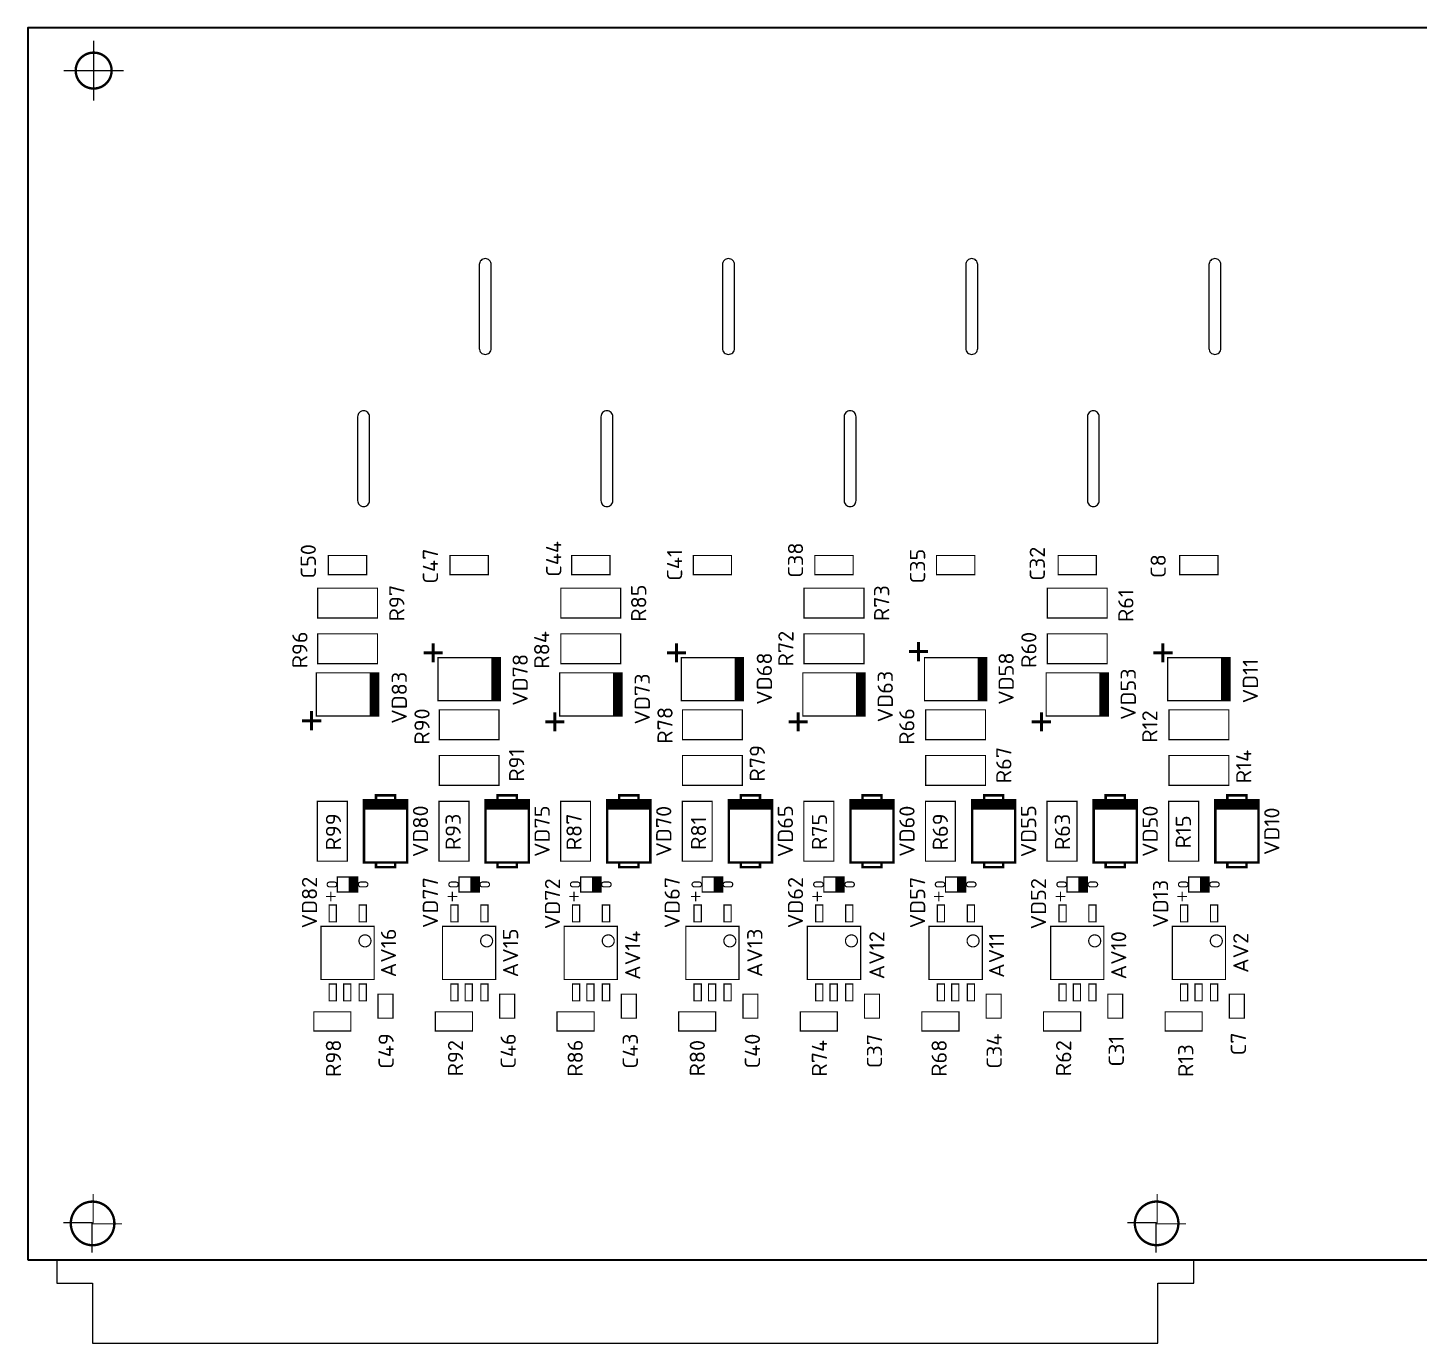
# Model space of a CAD drawing. Header units: millimetres. Extents: x -170 to 383, y 423 to 850.
# Drawn here: x -160 to -43.8, y 423.2 to 533 of the extents above; entities that cross this region are included whole.
import ezdxf
from ezdxf.enums import TextEntityAlignment as Align

# ---------------------------------------------------------------- set-up
doc = ezdxf.new("R2010")
doc.units = ezdxf.units.MM
for name, color, linetype, lineweight in [('BOARD', 7, 'Continuous', 35), ('BOTTOM', 7, 'Continuous', 35), ('TOP', 7, 'Continuous', 35), ('ФОН', 254, 'Continuous', 5)]:
    doc.layers.add(name, color=color, linetype=linetype, lineweight=lineweight)
doc.styles.get("Standard").update_dxf_attribs({"font": 'txt.shx'})

msp = doc.modelspace()

# ---------------------------------------------------------------- linework, layer by layer
at = {"layer": 'BOARD'}
msp.add_lwpolyline([(-160, 430.13), (73.25, 430.13), (73.25, 533), (-160, 533)], close=True, dxfattribs=at)
at = {"layer": 'BOTTOM', "const_width": 0.1}
for points in [[(-154.5, 526.93), (-154.5, 531.93)], [(-152, 529.43), (-157, 529.43)], [(-135.791, 479.9), (-135.791, 482.4), (-130.791, 482.4), (-130.791, 479.9), (-135.791, 479.9)], [(-115.471, 479.9), (-115.471, 482.4), (-110.471, 482.4), (-110.471, 479.9), (-115.471, 479.9)], [(-95.151, 479.9), (-95.151, 482.4), (-90.151, 482.4), (-90.151, 479.9), (-95.151, 479.9)], [(-74.831, 479.9), (-74.831, 482.4), (-69.831, 482.4), (-69.831, 479.9), (-74.831, 479.9)], [(-125.631, 473.55), (-125.631, 476.05), (-120.631, 476.05), (-120.631, 473.55), (-125.631, 473.55)], [(-105.311, 473.55), (-105.311, 476.05), (-100.311, 476.05), (-100.311, 473.55), (-105.311, 473.55)], [(-84.991, 473.55), (-84.991, 476.05), (-79.991, 476.05), (-79.991, 473.55), (-84.991, 473.55)], [(-64.671, 473.55), (-64.671, 476.05), (-59.671, 476.05), (-59.671, 473.55), (-64.671, 473.55)]]:
    msp.add_lwpolyline(points, dxfattribs=at)
at = {"layer": 'BOTTOM', "const_width": 0.2}
msp.add_lwpolyline([(-154.5, 530.93, -1), (-154.5, 527.93, -1), (-154.5, 530.93)], format="xyb", dxfattribs=at)
at = {"layer": 'TOP', "const_width": 0.2}
for points in [[(-154.59, 434.982, 1), (-154.59, 431.34, 1), (-154.59, 434.982)], [(-65.7, 434.986, 0.999945), (-65.7, 431.345, 1.000055), (-65.7, 434.986)]]:
    msp.add_lwpolyline(points, format="xyb", dxfattribs=at)
at = {"layer": 'TOP', "const_width": 0.1}
for points in [[(-154.54, 435.626), (-154.54, 433.226), (-154.59, 433.176), (-154.59, 433.161), (-154.625, 433.126), (-154.64, 433.126), (-154.64, 430.726)], [(-65.65, 435.63), (-65.65, 433.23), (-65.7, 433.18), (-65.7, 433.166), (-65.735, 433.13), (-65.75, 433.13), (-65.75, 430.73)], [(-157.04, 433.226), (-154.64, 433.226), (-154.59, 433.176), (-154.59, 433.161), (-154.555, 433.126), (-152.14, 433.126)], [(-68.15, 433.23), (-65.75, 433.23), (-65.7, 433.18), (-65.7, 433.166), (-65.665, 433.13), (-63.25, 433.13)]]:
    msp.add_lwpolyline(points, dxfattribs=at)
at = {"layer": 'ФОН'}
for p, q in [((-157.5862, 430.13), (-157.59, 428.161)), ((-62.59, 428.161), (-62.59, 430.161)), ((-157.59, 428.161), (-154.59, 428.161)), ((-154.59, 428.161), (-154.59, 423.161)), ((-65.59, 423.161), (-65.59, 428.161)), ((-65.59, 428.161), (-62.59, 428.161)), ((-154.59, 423.161), (-150.59, 423.161)), ((-150.59, 423.161), (-65.59, 423.161))]:
    msp.add_line(p, q, dxfattribs=at)
for points in [[(-121.287, 506.226), (-121.287, 513.226, 0.414214), (-121.787, 513.726, 0.414214), (-122.287, 513.226), (-122.287, 506.226, 0.414214), (-121.787, 505.726, 0.414214), (-121.287, 506.226)], [(-100.967, 506.226), (-100.967, 513.226, 0.414214), (-101.467, 513.726, 0.414214), (-101.967, 513.226), (-101.967, 506.226, 0.414214), (-101.467, 505.726, 0.414214), (-100.967, 506.226)], [(-80.647, 506.226), (-80.647, 513.226, 0.414214), (-81.147, 513.726, 0.414214), (-81.647, 513.226), (-81.647, 506.226, 0.414214), (-81.147, 505.726, 0.414214), (-80.647, 506.226)], [(-60.327, 506.226), (-60.327, 513.226, 0.414214), (-60.827, 513.726, 0.414214), (-61.327, 513.226), (-61.327, 506.226, 0.414214), (-60.827, 505.726, 0.414214), (-60.327, 506.226)], [(-131.447, 493.526), (-131.447, 500.526, 0.414214), (-131.947, 501.026, 0.414214), (-132.447, 500.526), (-132.447, 493.526, 0.414214), (-131.947, 493.026, 0.414214), (-131.447, 493.526)], [(-111.127, 493.526), (-111.127, 500.526, 0.414214), (-111.627, 501.026, 0.414214), (-112.127, 500.526), (-112.127, 493.526, 0.414214), (-111.627, 493.026, 0.414214), (-111.127, 493.526)], [(-90.807, 493.526), (-90.807, 500.526, 0.414214), (-91.307, 501.026, 0.414214), (-91.807, 500.526), (-91.807, 493.526, 0.414214), (-91.307, 493.026, 0.414214), (-90.807, 493.526)], [(-70.487, 493.526), (-70.487, 500.526, 0.414214), (-70.987, 501.026, 0.414214), (-71.487, 500.526), (-71.487, 493.526, 0.414214), (-70.987, 493.026, 0.414214), (-70.487, 493.526)]]:
    msp.add_lwpolyline(points, format="xyb", dxfattribs=at)
for points, const_width in [([(-131.691, 488.935), (-131.691, 487.335), (-134.891, 487.335), (-134.891, 488.935), (-131.691, 488.935)], 0.1), ([(-121.531, 488.935), (-121.531, 487.335), (-124.731, 487.335), (-124.731, 488.935), (-121.531, 488.935)], 0.1), ([(-111.371, 488.935), (-111.371, 487.335), (-114.571, 487.335), (-114.571, 488.935), (-111.371, 488.935)], 0.1), ([(-101.211, 488.935), (-101.211, 487.335), (-104.411, 487.335), (-104.411, 488.935), (-101.211, 488.935)], 0.1), ([(-91.051, 488.935), (-91.051, 487.335), (-94.251, 487.335), (-94.251, 488.935), (-91.051, 488.935)], 0.1), ([(-80.891, 488.935), (-80.891, 487.335), (-84.091, 487.335), (-84.091, 488.935), (-80.891, 488.935)], 0.1), ([(-70.731, 488.935), (-70.731, 487.335), (-73.931, 487.335), (-73.931, 488.935), (-70.731, 488.935)], 0.1), ([(-60.571, 488.935), (-60.571, 487.335), (-63.771, 487.335), (-63.771, 488.935), (-60.571, 488.935)], 0.1), ([(-135.791, 483.71), (-135.791, 486.21), (-130.791, 486.21), (-130.791, 483.71), (-135.791, 483.71)], 0.1), ([(-115.471, 483.71), (-115.471, 486.21), (-110.471, 486.21), (-110.471, 483.71), (-115.471, 483.71)], 0.1), ([(-95.151, 483.71), (-95.151, 486.21), (-90.151, 486.21), (-90.151, 483.71), (-95.151, 483.71)], 0.1), ([(-74.831, 483.71), (-74.831, 486.21), (-69.831, 486.21), (-69.831, 483.71), (-74.831, 483.71)], 0.1), ([(-126.131, 480.01), (-126.131, 481.61)], 0.25), ([(-105.811, 480.01), (-105.811, 481.61)], 0.25), ([(-85.591, 480.11), (-85.591, 481.71)], 0.25), ([(-65.171, 480.01), (-65.171, 481.61)], 0.25), ([(-125.331, 480.81), (-126.931, 480.81)], 0.25), ([(-120.531, 480.412), (-120.531, 476.808), (-125.731, 476.808), (-125.731, 480.412), (-120.531, 480.412)], 0.1), ([(-121.231, 480.412), (-121.231, 476.808)], 0.1), ([(-121.131, 480.412), (-121.131, 476.808)], 0.1), ([(-121.031, 480.412), (-121.031, 476.808)], 0.1), ([(-120.931, 480.412), (-120.931, 476.808)], 0.1), ([(-120.831, 480.412), (-120.831, 476.808)], 0.1), ([(-120.731, 480.412), (-120.731, 476.808)], 0.1), ([(-120.631, 480.412), (-120.631, 476.808)], 0.1), ([(-105.011, 480.81), (-106.611, 480.81)], 0.25), ([(-100.211, 480.412), (-100.211, 476.808), (-105.411, 476.808), (-105.411, 480.412), (-100.211, 480.412)], 0.1), ([(-100.911, 480.412), (-100.911, 476.808)], 0.1), ([(-100.811, 480.412), (-100.811, 476.808)], 0.1), ([(-100.711, 480.412), (-100.711, 476.808)], 0.1), ([(-100.611, 480.412), (-100.611, 476.808)], 0.1), ([(-100.511, 480.412), (-100.511, 476.808)], 0.1), ([(-100.411, 480.412), (-100.411, 476.808)], 0.1), ([(-100.311, 480.412), (-100.311, 476.808)], 0.1), ([(-84.791, 480.91), (-86.391, 480.91)], 0.25), ([(-79.891, 480.412), (-79.891, 476.808), (-85.091, 476.808), (-85.091, 480.412), (-79.891, 480.412)], 0.1), ([(-80.591, 480.412), (-80.591, 476.808)], 0.1), ([(-80.491, 480.412), (-80.491, 476.808)], 0.1), ([(-80.391, 480.412), (-80.391, 476.808)], 0.1), ([(-80.291, 480.412), (-80.291, 476.808)], 0.1), ([(-80.191, 480.412), (-80.191, 476.808)], 0.1), ([(-80.091, 480.412), (-80.091, 476.808)], 0.1), ([(-79.991, 480.412), (-79.991, 476.808)], 0.1), ([(-64.371, 480.81), (-65.971, 480.81)], 0.25), ([(-59.571, 480.412), (-59.571, 476.808), (-64.771, 476.808), (-64.771, 480.412), (-59.571, 480.412)], 0.1), ([(-60.271, 480.412), (-60.271, 476.808)], 0.1), ([(-60.171, 480.412), (-60.171, 476.808)], 0.1), ([(-60.071, 480.412), (-60.071, 476.808)], 0.1), ([(-59.971, 480.412), (-59.971, 476.808)], 0.1), ([(-59.871, 480.412), (-59.871, 476.808)], 0.1), ([(-59.771, 480.412), (-59.771, 476.808)], 0.1), ([(-59.671, 480.412), (-59.671, 476.808)], 0.1), ([(-130.691, 479.142), (-130.691, 475.538), (-135.891, 475.538), (-135.891, 479.142), (-130.691, 479.142)], 0.1), ([(-131.391, 479.142), (-131.391, 475.538)], 0.1), ([(-131.291, 479.142), (-131.291, 475.538)], 0.1), ([(-131.191, 479.142), (-131.191, 475.538)], 0.1), ([(-131.091, 479.142), (-131.091, 475.538)], 0.1), ([(-130.991, 479.142), (-130.991, 475.538)], 0.1), ([(-130.891, 479.142), (-130.891, 475.538)], 0.1), ([(-130.791, 479.142), (-130.791, 475.538)], 0.1), ([(-110.371, 479.142), (-110.371, 475.538), (-115.571, 475.538), (-115.571, 479.142), (-110.371, 479.142)], 0.1), ([(-111.071, 479.142), (-111.071, 475.538)], 0.1), ([(-110.971, 479.142), (-110.971, 475.538)], 0.1), ([(-110.871, 479.142), (-110.871, 475.538)], 0.1), ([(-110.771, 479.142), (-110.771, 475.538)], 0.1), ([(-110.671, 479.142), (-110.671, 475.538)], 0.1), ([(-110.571, 479.142), (-110.571, 475.538)], 0.1), ([(-110.471, 479.142), (-110.471, 475.538)], 0.1), ([(-90.051, 479.142), (-90.051, 475.538), (-95.251, 475.538), (-95.251, 479.142), (-90.051, 479.142)], 0.1), ([(-90.751, 479.142), (-90.751, 475.538)], 0.1), ([(-90.651, 479.142), (-90.651, 475.538)], 0.1), ([(-90.551, 479.142), (-90.551, 475.538)], 0.1), ([(-90.451, 479.142), (-90.451, 475.538)], 0.1), ([(-90.351, 479.142), (-90.351, 475.538)], 0.1), ([(-90.251, 479.142), (-90.251, 475.538)], 0.1), ([(-90.151, 479.142), (-90.151, 475.538)], 0.1), ([(-69.731, 479.142), (-69.731, 475.538), (-74.931, 475.538), (-74.931, 479.142), (-69.731, 479.142)], 0.1), ([(-70.431, 479.142), (-70.431, 475.538)], 0.1), ([(-70.331, 479.142), (-70.331, 475.538)], 0.1), ([(-70.231, 479.142), (-70.231, 475.538)], 0.1), ([(-70.131, 479.142), (-70.131, 475.538)], 0.1), ([(-70.031, 479.142), (-70.031, 475.538)], 0.1), ([(-69.931, 479.142), (-69.931, 475.538)], 0.1), ([(-69.831, 479.142), (-69.831, 475.538)], 0.1), ([(-136.291, 474.34), (-136.291, 475.94)], 0.25), ([(-115.971, 474.24), (-115.971, 475.84)], 0.25), ([(-95.651, 474.24), (-95.651, 475.84)], 0.25), ([(-75.331, 474.24), (-75.331, 475.84)], 0.25), ([(-135.491, 475.14), (-137.091, 475.14)], 0.25), ([(-115.171, 475.04), (-116.771, 475.04)], 0.25), ([(-94.851, 475.04), (-96.451, 475.04)], 0.25), ([(-74.531, 475.04), (-76.131, 475.04)], 0.25), ([(-125.631, 469.74), (-125.631, 472.24), (-120.631, 472.24), (-120.631, 469.74), (-125.631, 469.74)], 0.1), ([(-105.311, 469.74), (-105.311, 472.24), (-100.311, 472.24), (-100.311, 469.74), (-105.311, 469.74)], 0.1), ([(-84.991, 469.74), (-84.991, 472.24), (-79.991, 472.24), (-79.991, 469.74), (-84.991, 469.74)], 0.1), ([(-64.671, 469.74), (-64.671, 472.24), (-59.671, 472.24), (-59.671, 469.74), (-64.671, 469.74)], 0.1), ([(-133.311, 463.41), (-135.811, 463.41), (-135.811, 468.41), (-133.311, 468.41), (-133.311, 463.41)], 0.1), ([(-131.918, 468.51), (-128.314, 468.51), (-128.314, 463.31), (-131.918, 463.31), (-131.918, 468.51)], 0.2), ([(-131.918, 468.41), (-128.314, 468.41)], 0.2), ([(-129.316, 468.51), (-129.316, 468.91), (-130.916, 468.91), (-130.916, 468.31)], 0.2), ([(-123.151, 463.41), (-125.651, 463.41), (-125.651, 468.41), (-123.151, 468.41), (-123.151, 463.41)], 0.1), ([(-121.758, 468.51), (-118.154, 468.51), (-118.154, 463.31), (-121.758, 463.31), (-121.758, 468.51)], 0.2), ([(-121.758, 468.41), (-118.154, 468.41)], 0.2), ([(-119.156, 468.51), (-119.156, 468.91), (-120.756, 468.91), (-120.756, 468.31)], 0.2), ([(-112.991, 463.41), (-115.491, 463.41), (-115.491, 468.41), (-112.991, 468.41), (-112.991, 463.41)], 0.1), ([(-111.598, 468.51), (-107.994, 468.51), (-107.994, 463.31), (-111.598, 463.31), (-111.598, 468.51)], 0.2), ([(-111.598, 468.41), (-107.994, 468.41)], 0.2), ([(-108.996, 468.51), (-108.996, 468.91), (-110.596, 468.91), (-110.596, 468.31)], 0.2), ([(-102.831, 463.41), (-105.331, 463.41), (-105.331, 468.41), (-102.831, 468.41), (-102.831, 463.41)], 0.1), ([(-101.438, 468.51), (-97.834, 468.51), (-97.834, 463.31), (-101.438, 463.31), (-101.438, 468.51)], 0.2), ([(-101.438, 468.41), (-97.834, 468.41)], 0.2), ([(-98.836, 468.51), (-98.836, 468.91), (-100.436, 468.91), (-100.436, 468.31)], 0.2), ([(-92.671, 463.41), (-95.171, 463.41), (-95.171, 468.41), (-92.671, 468.41), (-92.671, 463.41)], 0.1), ([(-91.278, 468.51), (-87.674, 468.51), (-87.674, 463.31), (-91.278, 463.31), (-91.278, 468.51)], 0.2), ([(-91.278, 468.41), (-87.674, 468.41)], 0.2), ([(-88.676, 468.51), (-88.676, 468.91), (-90.276, 468.91), (-90.276, 468.31)], 0.2), ([(-82.511, 463.41), (-85.011, 463.41), (-85.011, 468.41), (-82.511, 468.41), (-82.511, 463.41)], 0.1), ([(-81.118, 468.51), (-77.514, 468.51), (-77.514, 463.31), (-81.118, 463.31), (-81.118, 468.51)], 0.2), ([(-81.118, 468.41), (-77.514, 468.41)], 0.2), ([(-78.516, 468.51), (-78.516, 468.91), (-80.116, 468.91), (-80.116, 468.31)], 0.2), ([(-72.351, 463.41), (-74.851, 463.41), (-74.851, 468.41), (-72.351, 468.41), (-72.351, 463.41)], 0.1), ([(-70.958, 468.51), (-67.354, 468.51), (-67.354, 463.31), (-70.958, 463.31), (-70.958, 468.51)], 0.2), ([(-70.958, 468.41), (-67.354, 468.41)], 0.2), ([(-68.356, 468.51), (-68.356, 468.91), (-69.956, 468.91), (-69.956, 468.31)], 0.2), ([(-62.191, 463.41), (-64.691, 463.41), (-64.691, 468.41), (-62.191, 468.41), (-62.191, 463.41)], 0.1), ([(-60.798, 468.51), (-57.194, 468.51), (-57.194, 463.31), (-60.798, 463.31), (-60.798, 468.51)], 0.2), ([(-60.798, 468.41), (-57.194, 468.41)], 0.2), ([(-58.196, 468.51), (-58.196, 468.91), (-59.796, 468.91), (-59.796, 468.31)], 0.2), ([(-131.918, 468.31), (-128.314, 468.31)], 0.2), ([(-131.918, 468.21), (-128.314, 468.21)], 0.2), ([(-131.918, 468.11), (-128.314, 468.11)], 0.2), ([(-131.918, 468.01), (-128.314, 468.01)], 0.2), ([(-131.918, 467.91), (-128.314, 467.91)], 0.2), ([(-131.918, 467.81), (-128.314, 467.81)], 0.2), ([(-121.758, 468.31), (-118.154, 468.31)], 0.2), ([(-121.758, 468.21), (-118.154, 468.21)], 0.2), ([(-121.758, 468.11), (-118.154, 468.11)], 0.2), ([(-121.758, 468.01), (-118.154, 468.01)], 0.2), ([(-121.758, 467.91), (-118.154, 467.91)], 0.2), ([(-121.758, 467.81), (-118.154, 467.81)], 0.2), ([(-111.598, 468.31), (-107.994, 468.31)], 0.2), ([(-111.598, 468.21), (-107.994, 468.21)], 0.2), ([(-111.598, 468.11), (-107.994, 468.11)], 0.2), ([(-111.598, 468.01), (-107.994, 468.01)], 0.2), ([(-111.598, 467.91), (-107.994, 467.91)], 0.2), ([(-111.598, 467.81), (-107.994, 467.81)], 0.2), ([(-101.438, 468.31), (-97.834, 468.31)], 0.2), ([(-101.438, 468.21), (-97.834, 468.21)], 0.2), ([(-101.438, 468.11), (-97.834, 468.11)], 0.2), ([(-101.438, 468.01), (-97.834, 468.01)], 0.2), ([(-101.438, 467.91), (-97.834, 467.91)], 0.2), ([(-101.438, 467.81), (-97.834, 467.81)], 0.2), ([(-91.278, 468.31), (-87.674, 468.31)], 0.2), ([(-91.278, 468.21), (-87.674, 468.21)], 0.2), ([(-91.278, 468.11), (-87.674, 468.11)], 0.2), ([(-91.278, 468.01), (-87.674, 468.01)], 0.2), ([(-91.278, 467.91), (-87.674, 467.91)], 0.2), ([(-91.278, 467.81), (-87.674, 467.81)], 0.2), ([(-81.118, 468.31), (-77.514, 468.31)], 0.2), ([(-81.118, 468.21), (-77.514, 468.21)], 0.2), ([(-81.118, 468.11), (-77.514, 468.11)], 0.2), ([(-81.118, 468.01), (-77.514, 468.01)], 0.2), ([(-81.118, 467.91), (-77.514, 467.91)], 0.2), ([(-81.118, 467.81), (-77.514, 467.81)], 0.2), ([(-70.958, 468.31), (-67.354, 468.31)], 0.2), ([(-70.958, 468.21), (-67.354, 468.21)], 0.2), ([(-70.958, 468.11), (-67.354, 468.11)], 0.2), ([(-70.958, 468.01), (-67.354, 468.01)], 0.2), ([(-70.958, 467.91), (-67.354, 467.91)], 0.2), ([(-70.958, 467.81), (-67.354, 467.81)], 0.2), ([(-60.798, 468.31), (-57.194, 468.31)], 0.2), ([(-60.798, 468.21), (-57.194, 468.21)], 0.2), ([(-60.798, 468.11), (-57.194, 468.11)], 0.2), ([(-60.798, 468.01), (-57.194, 468.01)], 0.2), ([(-60.798, 467.91), (-57.194, 467.91)], 0.2), ([(-60.798, 467.81), (-57.194, 467.81)], 0.2), ([(-129.316, 463.31), (-129.316, 462.91), (-130.916, 462.91), (-130.916, 463.31)], 0.2), ([(-119.156, 463.31), (-119.156, 462.91), (-120.756, 462.91), (-120.756, 463.31)], 0.2), ([(-108.996, 463.31), (-108.996, 462.91), (-110.596, 462.91), (-110.596, 463.31)], 0.2), ([(-98.836, 463.31), (-98.836, 462.91), (-100.436, 462.91), (-100.436, 463.31)], 0.2), ([(-88.676, 463.31), (-88.676, 462.91), (-90.276, 462.91), (-90.276, 463.31)], 0.2), ([(-78.516, 463.31), (-78.516, 462.91), (-80.116, 462.91), (-80.116, 463.31)], 0.2), ([(-68.356, 463.31), (-68.356, 462.91), (-69.956, 462.91), (-69.956, 463.31)], 0.2), ([(-58.196, 463.31), (-58.196, 462.91), (-59.796, 462.91), (-59.796, 463.31)], 0.2), ([(-132.441, 462.09), (-132.441, 460.84), (-134.141, 460.84), (-134.141, 462.09), (-132.441, 462.09)], 0.1), ([(-133.141, 462.09), (-133.141, 460.84)], 0.1), ([(-133.041, 462.09), (-133.041, 460.84)], 0.1), ([(-132.941, 462.09), (-132.941, 460.84)], 0.1), ([(-132.841, 462.09), (-132.841, 460.84)], 0.1), ([(-132.741, 462.09), (-132.741, 460.84)], 0.1), ([(-132.641, 462.09), (-132.641, 460.84)], 0.1), ([(-132.541, 462.09), (-132.541, 460.84)], 0.1), ([(-122.281, 462.09), (-122.281, 460.84), (-123.981, 460.84), (-123.981, 462.09), (-122.281, 462.09)], 0.1), ([(-122.981, 462.09), (-122.981, 460.84)], 0.1), ([(-122.881, 462.09), (-122.881, 460.84)], 0.1), ([(-122.781, 462.09), (-122.781, 460.84)], 0.1), ([(-122.681, 462.09), (-122.681, 460.84)], 0.1), ([(-122.581, 462.09), (-122.581, 460.84)], 0.1), ([(-122.481, 462.09), (-122.481, 460.84)], 0.1), ([(-122.381, 462.09), (-122.381, 460.84)], 0.1), ([(-112.121, 462.09), (-112.121, 460.84), (-113.821, 460.84), (-113.821, 462.09), (-112.121, 462.09)], 0.1), ([(-112.821, 462.09), (-112.821, 460.84)], 0.1), ([(-112.721, 462.09), (-112.721, 460.84)], 0.1), ([(-112.621, 462.09), (-112.621, 460.84)], 0.1), ([(-112.521, 462.09), (-112.521, 460.84)], 0.1), ([(-112.421, 462.09), (-112.421, 460.84)], 0.1), ([(-112.321, 462.09), (-112.321, 460.84)], 0.1), ([(-112.221, 462.09), (-112.221, 460.84)], 0.1), ([(-101.961, 462.09), (-101.961, 460.84), (-103.661, 460.84), (-103.661, 462.09), (-101.961, 462.09)], 0.1), ([(-102.661, 462.09), (-102.661, 460.84)], 0.1), ([(-102.561, 462.09), (-102.561, 460.84)], 0.1), ([(-102.461, 462.09), (-102.461, 460.84)], 0.1), ([(-102.361, 462.09), (-102.361, 460.84)], 0.1), ([(-102.261, 462.09), (-102.261, 460.84)], 0.1), ([(-102.161, 462.09), (-102.161, 460.84)], 0.1), ([(-102.061, 462.09), (-102.061, 460.84)], 0.1), ([(-91.801, 462.09), (-91.801, 460.84), (-93.501, 460.84), (-93.501, 462.09), (-91.801, 462.09)], 0.1), ([(-92.501, 462.09), (-92.501, 460.84)], 0.1), ([(-92.401, 462.09), (-92.401, 460.84)], 0.1), ([(-92.301, 462.09), (-92.301, 460.84)], 0.1), ([(-92.201, 462.09), (-92.201, 460.84)], 0.1), ([(-92.101, 462.09), (-92.101, 460.84)], 0.1), ([(-92.001, 462.09), (-92.001, 460.84)], 0.1), ([(-91.901, 462.09), (-91.901, 460.84)], 0.1), ([(-81.641, 462.09), (-81.641, 460.84), (-83.341, 460.84), (-83.341, 462.09), (-81.641, 462.09)], 0.1), ([(-82.341, 462.09), (-82.341, 460.84)], 0.1), ([(-82.241, 462.09), (-82.241, 460.84)], 0.1), ([(-82.141, 462.09), (-82.141, 460.84)], 0.1), ([(-82.041, 462.09), (-82.041, 460.84)], 0.1), ([(-81.941, 462.09), (-81.941, 460.84)], 0.1), ([(-81.841, 462.09), (-81.841, 460.84)], 0.1), ([(-81.741, 462.09), (-81.741, 460.84)], 0.1), ([(-71.481, 462.09), (-71.481, 460.84), (-73.181, 460.84), (-73.181, 462.09), (-71.481, 462.09)], 0.1), ([(-72.181, 462.09), (-72.181, 460.84)], 0.1), ([(-72.081, 462.09), (-72.081, 460.84)], 0.1), ([(-71.981, 462.09), (-71.981, 460.84)], 0.1), ([(-71.881, 462.09), (-71.881, 460.84)], 0.1), ([(-71.781, 462.09), (-71.781, 460.84)], 0.1), ([(-71.681, 462.09), (-71.681, 460.84)], 0.1), ([(-71.581, 462.09), (-71.581, 460.84)], 0.1), ([(-61.321, 462.09), (-61.321, 460.84), (-63.021, 460.84), (-63.021, 462.09), (-61.321, 462.09)], 0.1), ([(-62.021, 462.09), (-62.021, 460.84)], 0.1), ([(-61.921, 462.09), (-61.921, 460.84)], 0.1), ([(-61.821, 462.09), (-61.821, 460.84)], 0.1), ([(-61.721, 462.09), (-61.721, 460.84)], 0.1), ([(-61.621, 462.09), (-61.621, 460.84)], 0.1), ([(-61.521, 462.09), (-61.521, 460.84)], 0.1), ([(-61.421, 462.09), (-61.421, 460.84)], 0.1), ([(-135.091, 460.465), (-134.291, 460.465)], 0.1), ([(-134.391, 461.265), (-134.791, 461.265)], 0.1), ([(-134.691, 460.065), (-134.691, 460.865)], 0.1), ([(-131.791, 461.265), (-132.191, 461.265)], 0.1), ([(-124.931, 460.465), (-124.131, 460.465)], 0.1), ([(-124.231, 461.265), (-124.631, 461.265)], 0.1), ([(-124.531, 460.065), (-124.531, 460.865)], 0.1), ([(-121.631, 461.265), (-122.031, 461.265)], 0.1), ([(-114.771, 460.465), (-113.971, 460.465)], 0.1), ([(-114.071, 461.265), (-114.471, 461.265)], 0.1), ([(-114.371, 460.065), (-114.371, 460.865)], 0.1), ([(-111.471, 461.265), (-111.871, 461.265)], 0.1), ([(-104.611, 460.465), (-103.811, 460.465)], 0.1), ([(-103.911, 461.265), (-104.311, 461.265)], 0.1), ([(-104.211, 460.065), (-104.211, 460.865)], 0.1), ([(-101.311, 461.265), (-101.711, 461.265)], 0.1), ([(-94.451, 460.465), (-93.651, 460.465)], 0.1), ([(-93.751, 461.265), (-94.151, 461.265)], 0.1), ([(-94.051, 460.065), (-94.051, 460.865)], 0.1), ([(-91.151, 461.265), (-91.551, 461.265)], 0.1), ([(-84.291, 460.465), (-83.491, 460.465)], 0.1), ([(-83.591, 461.265), (-83.991, 461.265)], 0.1), ([(-83.891, 460.065), (-83.891, 460.865)], 0.1), ([(-80.991, 461.265), (-81.391, 461.265)], 0.1), ([(-74.131, 460.465), (-73.331, 460.465)], 0.1), ([(-73.431, 461.265), (-73.831, 461.265)], 0.1), ([(-73.731, 460.065), (-73.731, 460.865)], 0.1), ([(-70.831, 461.265), (-71.231, 461.265)], 0.1), ([(-63.971, 460.465), (-63.171, 460.465)], 0.1), ([(-63.271, 461.265), (-63.671, 461.265)], 0.1), ([(-63.571, 460.065), (-63.571, 460.865)], 0.1), ([(-60.671, 461.265), (-61.071, 461.265)], 0.1), ([(-134.221, 459.75), (-134.221, 458.35), (-134.821, 458.35), (-134.821, 459.75), (-134.221, 459.75)], 0.1), ([(-131.721, 459.75), (-131.721, 458.35), (-132.321, 458.35), (-132.321, 459.75), (-131.721, 459.75)], 0.1), ([(-124.061, 459.75), (-124.061, 458.35), (-124.661, 458.35), (-124.661, 459.75), (-124.061, 459.75)], 0.1), ([(-121.561, 459.75), (-121.561, 458.35), (-122.161, 458.35), (-122.161, 459.75), (-121.561, 459.75)], 0.1), ([(-113.901, 459.75), (-113.901, 458.35), (-114.501, 458.35), (-114.501, 459.75), (-113.901, 459.75)], 0.1), ([(-111.401, 459.75), (-111.401, 458.35), (-112.001, 458.35), (-112.001, 459.75), (-111.401, 459.75)], 0.1), ([(-103.741, 459.75), (-103.741, 458.35), (-104.341, 458.35), (-104.341, 459.75), (-103.741, 459.75)], 0.1), ([(-101.241, 459.75), (-101.241, 458.35), (-101.841, 458.35), (-101.841, 459.75), (-101.241, 459.75)], 0.1), ([(-93.581, 459.75), (-93.581, 458.35), (-94.181, 458.35), (-94.181, 459.75), (-93.581, 459.75)], 0.1), ([(-91.081, 459.75), (-91.081, 458.35), (-91.681, 458.35), (-91.681, 459.75), (-91.081, 459.75)], 0.1), ([(-83.421, 459.75), (-83.421, 458.35), (-84.021, 458.35), (-84.021, 459.75), (-83.421, 459.75)], 0.1), ([(-80.921, 459.75), (-80.921, 458.35), (-81.521, 458.35), (-81.521, 459.75), (-80.921, 459.75)], 0.1), ([(-73.261, 459.75), (-73.261, 458.35), (-73.861, 458.35), (-73.861, 459.75), (-73.261, 459.75)], 0.1), ([(-70.761, 459.75), (-70.761, 458.35), (-71.361, 458.35), (-71.361, 459.75), (-70.761, 459.75)], 0.1), ([(-63.101, 459.75), (-63.101, 458.35), (-63.701, 458.35), (-63.701, 459.75), (-63.101, 459.75)], 0.1), ([(-60.601, 459.75), (-60.601, 458.35), (-61.201, 458.35), (-61.201, 459.75), (-60.601, 459.75)], 0.1), ([(-131.069, 457.972), (-131.069, 453.528), (-135.513, 453.528), (-135.513, 457.972), (-131.069, 457.972)], 0.1), ([(-120.909, 457.972), (-120.909, 453.528), (-125.353, 453.528), (-125.353, 457.972), (-120.909, 457.972)], 0.1), ([(-110.749, 457.972), (-110.749, 453.528), (-115.193, 453.528), (-115.193, 457.972), (-110.749, 457.972)], 0.1), ([(-100.589, 457.972), (-100.589, 453.528), (-105.033, 453.528), (-105.033, 457.972), (-100.589, 457.972)], 0.1), ([(-90.429, 457.972), (-90.429, 453.528), (-94.873, 453.528), (-94.873, 457.972), (-90.429, 457.972)], 0.1), ([(-80.269, 457.972), (-80.269, 453.528), (-84.713, 453.528), (-84.713, 457.972), (-80.269, 457.972)], 0.1), ([(-70.109, 457.972), (-70.109, 453.528), (-74.553, 453.528), (-74.553, 457.972), (-70.109, 457.972)], 0.1), ([(-59.949, 457.972), (-59.949, 453.528), (-64.393, 453.528), (-64.393, 457.972), (-59.949, 457.972)], 0.1), ([(-134.221, 453.15), (-134.221, 451.75), (-134.821, 451.75), (-134.821, 453.15), (-134.221, 453.15)], 0.1), ([(-133.021, 453.15), (-133.021, 451.75), (-133.621, 451.75), (-133.621, 453.15), (-133.021, 453.15)], 0.1), ([(-131.721, 453.15), (-131.721, 451.75), (-132.321, 451.75), (-132.321, 453.15), (-131.721, 453.15)], 0.1), ([(-130.741, 452.305), (-129.491, 452.305), (-129.491, 450.305), (-130.741, 450.305), (-130.741, 452.305)], 0.1), ([(-124.061, 453.15), (-124.061, 451.75), (-124.661, 451.75), (-124.661, 453.15), (-124.061, 453.15)], 0.1), ([(-122.861, 453.15), (-122.861, 451.75), (-123.461, 451.75), (-123.461, 453.15), (-122.861, 453.15)], 0.1), ([(-121.561, 453.15), (-121.561, 451.75), (-122.161, 451.75), (-122.161, 453.15), (-121.561, 453.15)], 0.1), ([(-120.581, 452.305), (-119.331, 452.305), (-119.331, 450.305), (-120.581, 450.305), (-120.581, 452.305)], 0.1), ([(-113.901, 453.15), (-113.901, 451.75), (-114.501, 451.75), (-114.501, 453.15), (-113.901, 453.15)], 0.1), ([(-112.701, 453.15), (-112.701, 451.75), (-113.301, 451.75), (-113.301, 453.15), (-112.701, 453.15)], 0.1), ([(-111.401, 453.15), (-111.401, 451.75), (-112.001, 451.75), (-112.001, 453.15), (-111.401, 453.15)], 0.1), ([(-110.421, 452.305), (-109.171, 452.305), (-109.171, 450.305), (-110.421, 450.305), (-110.421, 452.305)], 0.1), ([(-103.741, 453.15), (-103.741, 451.75), (-104.341, 451.75), (-104.341, 453.15), (-103.741, 453.15)], 0.1), ([(-102.541, 453.15), (-102.541, 451.75), (-103.141, 451.75), (-103.141, 453.15), (-102.541, 453.15)], 0.1), ([(-101.241, 453.15), (-101.241, 451.75), (-101.841, 451.75), (-101.841, 453.15), (-101.241, 453.15)], 0.1), ([(-100.261, 452.305), (-99.011, 452.305), (-99.011, 450.305), (-100.261, 450.305), (-100.261, 452.305)], 0.1), ([(-93.581, 453.15), (-93.581, 451.75), (-94.181, 451.75), (-94.181, 453.15), (-93.581, 453.15)], 0.1), ([(-92.381, 453.15), (-92.381, 451.75), (-92.981, 451.75), (-92.981, 453.15), (-92.381, 453.15)], 0.1), ([(-91.081, 453.15), (-91.081, 451.75), (-91.681, 451.75), (-91.681, 453.15), (-91.081, 453.15)], 0.1), ([(-90.101, 452.305), (-88.851, 452.305), (-88.851, 450.305), (-90.101, 450.305), (-90.101, 452.305)], 0.1), ([(-83.421, 453.15), (-83.421, 451.75), (-84.021, 451.75), (-84.021, 453.15), (-83.421, 453.15)], 0.1), ([(-82.221, 453.15), (-82.221, 451.75), (-82.821, 451.75), (-82.821, 453.15), (-82.221, 453.15)], 0.1), ([(-80.921, 453.15), (-80.921, 451.75), (-81.521, 451.75), (-81.521, 453.15), (-80.921, 453.15)], 0.1), ([(-79.941, 452.305), (-78.691, 452.305), (-78.691, 450.305), (-79.941, 450.305), (-79.941, 452.305)], 0.1), ([(-73.261, 453.15), (-73.261, 451.75), (-73.861, 451.75), (-73.861, 453.15), (-73.261, 453.15)], 0.1), ([(-72.061, 453.15), (-72.061, 451.75), (-72.661, 451.75), (-72.661, 453.15), (-72.061, 453.15)], 0.1), ([(-70.761, 453.15), (-70.761, 451.75), (-71.361, 451.75), (-71.361, 453.15), (-70.761, 453.15)], 0.1), ([(-69.781, 452.305), (-68.531, 452.305), (-68.531, 450.305), (-69.781, 450.305), (-69.781, 452.305)], 0.1), ([(-63.101, 453.15), (-63.101, 451.75), (-63.701, 451.75), (-63.701, 453.15), (-63.101, 453.15)], 0.1), ([(-61.901, 453.15), (-61.901, 451.75), (-62.501, 451.75), (-62.501, 453.15), (-61.901, 453.15)], 0.1), ([(-60.601, 453.15), (-60.601, 451.75), (-61.201, 451.75), (-61.201, 453.15), (-60.601, 453.15)], 0.1), ([(-59.621, 452.305), (-58.371, 452.305), (-58.371, 450.305), (-59.621, 450.305), (-59.621, 452.305)], 0.1), ([(-136.111, 449.235), (-136.111, 450.835), (-133.011, 450.835), (-133.011, 449.235), (-136.111, 449.235)], 0.1), ([(-125.951, 449.235), (-125.951, 450.835), (-122.851, 450.835), (-122.851, 449.235), (-125.951, 449.235)], 0.1), ([(-115.791, 449.235), (-115.791, 450.835), (-112.691, 450.835), (-112.691, 449.235), (-115.791, 449.235)], 0.1), ([(-105.631, 449.235), (-105.631, 450.835), (-102.531, 450.835), (-102.531, 449.235), (-105.631, 449.235)], 0.1), ([(-95.471, 449.235), (-95.471, 450.835), (-92.371, 450.835), (-92.371, 449.235), (-95.471, 449.235)], 0.1), ([(-85.311, 449.235), (-85.311, 450.835), (-82.211, 450.835), (-82.211, 449.235), (-85.311, 449.235)], 0.1), ([(-75.151, 449.235), (-75.151, 450.835), (-72.051, 450.835), (-72.051, 449.235), (-75.151, 449.235)], 0.1), ([(-64.991, 449.235), (-64.991, 450.835), (-61.891, 450.835), (-61.891, 449.235), (-64.991, 449.235)], 0.1)]:
    msp.add_lwpolyline(points, dxfattribs=dict(at, const_width=const_width))
at = {"layer": 'ФОН', "const_width": 0.1}
for points in [[(-134.791, 461.265, -1), (-134.791, 461.665), (-134.391, 461.665)], [(-134.391, 461.665, -1), (-134.391, 461.265)], [(-132.191, 461.265, -1), (-132.191, 461.665), (-131.791, 461.665)], [(-131.791, 461.665, -1), (-131.791, 461.265)], [(-124.631, 461.265, -1), (-124.631, 461.665), (-124.231, 461.665)], [(-124.231, 461.665, -1), (-124.231, 461.265)], [(-122.031, 461.265, -1), (-122.031, 461.665), (-121.631, 461.665)], [(-121.631, 461.665, -1), (-121.631, 461.265)], [(-114.471, 461.265, -1), (-114.471, 461.665), (-114.071, 461.665)], [(-114.071, 461.665, -1), (-114.071, 461.265)], [(-111.871, 461.265, -1), (-111.871, 461.665), (-111.471, 461.665)], [(-111.471, 461.665, -1), (-111.471, 461.265)], [(-104.311, 461.265, -1), (-104.311, 461.665), (-103.911, 461.665)], [(-103.911, 461.665, -1), (-103.911, 461.265)], [(-101.711, 461.265, -1), (-101.711, 461.665), (-101.311, 461.665)], [(-101.311, 461.665, -1), (-101.311, 461.265)], [(-94.151, 461.265, -1), (-94.151, 461.665), (-93.751, 461.665)], [(-93.751, 461.665, -1), (-93.751, 461.265)], [(-91.551, 461.265, -1), (-91.551, 461.665), (-91.151, 461.665)], [(-91.151, 461.665, -1), (-91.151, 461.265)], [(-83.991, 461.265, -1), (-83.991, 461.665), (-83.591, 461.665)], [(-83.591, 461.665, -1), (-83.591, 461.265)], [(-81.391, 461.265, -1), (-81.391, 461.665), (-80.991, 461.665)], [(-80.991, 461.665, -1), (-80.991, 461.265)], [(-73.831, 461.265, -1), (-73.831, 461.665), (-73.431, 461.665)], [(-73.431, 461.665, -1), (-73.431, 461.265)], [(-71.231, 461.265, -1), (-71.231, 461.665), (-70.831, 461.665)], [(-70.831, 461.665, -1), (-70.831, 461.265)], [(-63.671, 461.265, -1), (-63.671, 461.665), (-63.271, 461.665)], [(-63.271, 461.665, -1), (-63.271, 461.265)], [(-61.071, 461.265, -1), (-61.071, 461.665), (-60.671, 461.665)], [(-60.671, 461.665, -1), (-60.671, 461.265)], [(-131.833, 457.255, -1), (-131.834, 456.255, -1), (-131.833, 457.255)], [(-121.673, 457.255, -1), (-121.674, 456.255, -1), (-121.673, 457.255)], [(-111.513, 457.255, -1), (-111.514, 456.255, -1), (-111.513, 457.255)], [(-101.353, 457.255, -1), (-101.354, 456.255, -1), (-101.353, 457.255)], [(-91.193, 457.255, -1), (-91.194, 456.255, -1), (-91.193, 457.255)], [(-81.033, 457.255, -1), (-81.034, 456.255, -1), (-81.033, 457.255)], [(-70.873, 457.255, -1), (-70.874, 456.255, -1), (-70.873, 457.255)], [(-60.713, 457.255, -1), (-60.714, 456.255, -1), (-60.713, 457.255)]]:
    msp.add_lwpolyline(points, format="xyb", dxfattribs=at)

# ---------------------------------------------------------------- texts
at = {"layer": 'BOTTOM', "width": 1.019685}
for s, p in [('R96', (-136.635, 481.055)), ('R84', (-116.435, 481.055)), ('R72', (-96.035, 481.155)), ('R60', (-75.735, 481.055)), ('R90', (-126.435, 474.655)), ('R78', (-106.135, 474.755)), ('R66', (-85.935, 474.655)), ('R12', (-65.635, 474.655))]:
    msp.add_text(s, height=1.27, rotation=90, dxfattribs=at).set_placement(p, align=Align.CENTER)
at = {"layer": 'ФОН', "width": 1.019685}
for s, p in [('C50', (-135.934, 488.454)), ('C47', (-125.734, 488.054)), ('C44', (-115.434, 488.654)), ('C38', (-95.234, 488.554)), ('C35', (-85.034, 488.054)), ('C32', (-75.034, 488.254)), ('C41', (-105.334, 488.154)), ('C8', (-64.934, 488.055)), ('R97', (-128.535, 484.955)), ('R85', (-108.335, 484.955)), ('R73', (-88.035, 484.955)), ('R61', (-67.635, 484.755)), ('VD78', (-118.234, 478.555)), ('VD68', (-97.834, 478.655)), ('VD58', (-77.634, 478.655)), ('VD11', (-57.234, 478.455)), ('VD83', (-128.334, 477.055)), ('VD73', (-108.034, 476.955)), ('VD63', (-87.734, 477.155)), ('VD53', (-67.434, 477.355)), ('R91', (-118.5306, 471.4375)), ('R79', (-98.4219, 471.5809)), ('R67', (-77.835, 471.4331)), ('R14', (-57.79, 471.3144)), ('R99', (-133.834, 465.855)), ('VD80', (-126.56, 465.91)), ('R93', (-123.834, 465.855)), ('VD75', (-116.4, 465.91)), ('R87', (-113.734, 465.855)), ('VD70', (-106.24, 465.91)), ('VD65', (-96.08, 465.91)), ('VD60', (-85.92, 465.91)), ('VD55', (-75.76, 465.91)), ('VD50', (-65.6, 465.91)), ('VD10', (-55.44, 465.91)), ('R81', (-103.334, 465.755)), ('R75', (-93.234, 465.855)), ('R69', (-83.134, 465.855)), ('R63', (-72.934, 465.855)), ('R15', (-62.834, 465.855)), ('VD82', (-135.834, 459.955)), ('VD77', (-125.734, 459.955)), ('VD72', (-115.534, 459.855)), ('VD67', (-105.534, 459.955)), ('VD62', (-95.234, 459.955)), ('VD57', (-85.034, 459.955)), ('VD52', (-74.934, 459.855)), ('VD13', (-64.734, 459.855)), ('AV16', (-129.235, 455.755)), ('AV15', (-119.035, 455.755)), ('AV14', (-108.835, 455.555)), ('AV13', (-98.635, 455.755)), ('AV12', (-88.435, 455.555)), ('AV11', (-78.435, 455.555)), ('AV10', (-68.235, 455.555)), ('AV2', (-58.035, 455.754)), ('C49', (-129.435, 447.554)), ('C46', (-119.235, 447.554)), ('C43', (-109.035, 447.554)), ('C40', (-98.835, 447.554)), ('C37', (-88.635, 447.554)), ('C34', (-78.635, 447.554)), ('C31', (-68.435, 447.554)), ('C7', (-58.235, 448.155)), ('R98', (-133.835, 446.955)), ('R92', (-123.635, 446.955)), ('R86', (-113.635, 446.955)), ('R80', (-103.435, 446.955)), ('R74', (-93.235, 446.955)), ('R68', (-83.235, 446.955)), ('R62', (-72.835, 446.955)), ('R13', (-62.635, 446.755))]:
    msp.add_text(s, height=1.27, rotation=90, dxfattribs=at).set_placement(p, align=Align.CENTER)

doc.saveas('drawing.dxf')
